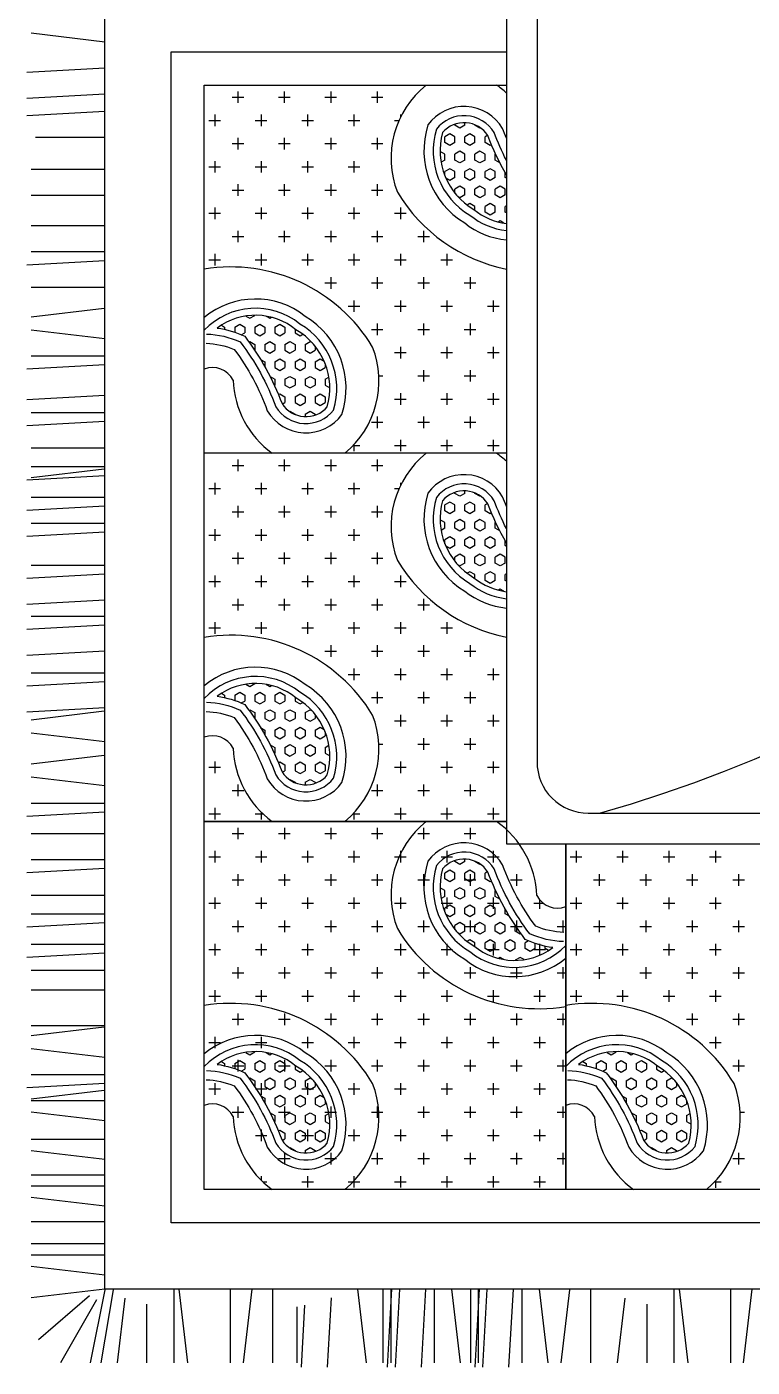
# Model space of a CAD drawing. Header units: millimetres. Extents: x -20622 to 21990, y -10877 to 8500.
# Drawn here: x -14863 to -14225, y 1710 to 2889 of the extents above; entities that cross this region are included whole.
import ezdxf

# ---------------------------------------------------------------- set-up
doc = ezdxf.new("R2010")
doc.units = ezdxf.units.MM
doc.layers.add('FURNITURE', color=80, linetype='Continuous', lineweight=30)
pattern_1 = [(269.999999927751, (-6328.728428107278, 50948.84244633526), (20.41199997426084, -20.41200002573917), [10.206, -30.618]), (359.999999927751, (-6333.831428112806, 50943.739446356), (20.41200002573917, 20.41199997426083), [10.206, -30.618])]

msp = doc.modelspace()

# ---------------------------------------------------------------- hatches: boundary and pattern name
at = {"layer": 'FURNITURE'}
h = msp.add_hatch(dxfattribs=at)
h.set_pattern_fill('HEX', color=256, scale=40.82400000000001, angle=269.999999927751, style=0)
h.set_pattern_definition([(89.999999927751, (-16607.71709172608, -9552.289373523956), (-8.838655273224003, 1.114538669917796e-08), [5.103000000000001, -10.206]), (209.999999927751, (-16607.71709172608, -9552.289373523956), (4.41932762695981, -7.654500007477966), [5.103000000000002, -10.206]), (149.999999927751, (-16607.71709171965, -9547.186373538272), (-4.41932764626419, -7.654499996332581), [5.103000000000001, -10.206])])
edge = h.paths.add_edge_path()
edge.add_arc((-14247.9401683856, 2870.344320749298), 223.2729630002359, 200.2997190333514, 210.0823524503695, ccw=False)
edge.add_arc((-14478.31054490441, 2779.295418346117), 24.98340301376506, 32.94981378535632, 139.0990008392394)
edge.add_arc((-14439.7136921773, 2779.576275177556), 59.68639451019438, 164.3738144479011, 239.9117372344869)
edge.add_arc((-14434.03196978435, 2771.361571772221), 56.1584929499984, 230.6541089447985, 262.7289615636456)
h = msp.add_hatch(dxfattribs=at)
h.set_pattern_fill('HEX', color=256, scale=40.82400000000001, angle=269.999999927751, style=0)
h.set_pattern_definition([(269.999999927751, (-12488.07703916077, 14902.49550736622), (8.838655273224003, -1.114538669917796e-08), [5.103000000000001, -10.206]), (29.99999992775098, (-12488.07703916077, 14902.49550736622), (-4.41932762695981, 7.654500007477966), [5.102999999999964, -10.20599999999993]), (329.999999927751, (-12488.07703916721, 14897.39250738054), (4.41932764626419, 7.654499996332581), [5.102999999999998, -10.206])])
edge = h.paths.add_edge_path()
edge.add_arc((-14707.62796054144, 2539.617403719706), 85.05510159720993, 64.70594955991231, 81.75349550873688, ccw=False)
edge.add_arc((-14847.8539627843, 2479.861813016023), 223.2729632434698, 20.29971900264661, 37.73852210437019, ccw=False)
edge.add_arc((-14617.48358603481, 2570.910715444072), 24.98340300974231, 212.9498139353697, 319.099000989249)
edge.add_arc((-14656.08043865452, 2570.629858612317), 59.68639443096882, 344.3738144788481, 419.9117372654357)
edge.add_arc((-14661.76216127999, 2578.84456202315), 56.15849300978881, 50.65410877724283, 126.8329980561201)
h = msp.add_hatch(dxfattribs=at)
h.set_pattern_fill('HEX', color=256, scale=40.82400000000001, angle=269.999999927751, style=0)
h.set_pattern_definition([(89.999999927751, (-16607.71709213416, -9875.912469605384), (-8.838655273224003, 1.114538669917796e-08), [5.103000000000001, -10.206]), (209.999999927751, (-16607.71709213416, -9875.912469605384), (4.41932762695981, -7.654500007477966), [5.103000000000002, -10.206]), (149.999999927751, (-16607.71709212773, -9870.8094696197), (-4.41932764626419, -7.654499996332581), [5.103000000000001, -10.206])])
edge = h.paths.add_edge_path()
edge.add_arc((-14247.94016879369, 2546.72122466788), 223.2729630002377, 200.299719033354, 210.0823524503722, ccw=False)
edge.add_arc((-14478.31054531249, 2455.67232226469), 24.98340301376304, 32.94981378535684, 139.0990008392382)
edge.add_arc((-14439.71369258538, 2455.953179096127), 59.68639451019287, 164.3738144478998, 239.9117372344864)
edge.add_arc((-14434.03197001019, 2447.738475638398), 56.1584930250204, 230.6541087671203, 262.7289613859727)
h = msp.add_hatch(dxfattribs=at)
h.set_pattern_fill('HEX', color=256, scale=40.82400000000001, angle=269.999999927751, style=0)
h.set_pattern_definition([(269.999999927751, (-12488.07703956886, 14578.87241128479), (8.838655273224003, -1.114538669917796e-08), [5.103000000000001, -10.206]), (29.99999992775098, (-12488.07703956886, 14578.87241128479), (-4.41932762695981, 7.654500007477966), [5.102999999999964, -10.20599999999993]), (329.999999927751, (-12488.07703957529, 14573.76941119433), (4.41932764626419, 7.654499996332581), [5.102999999999998, -10.206])])
edge = h.paths.add_edge_path()
edge.add_arc((-14707.62796129906, 2215.994307585885), 85.05510169919606, 64.70594933195127, 81.75349528077578, ccw=False)
edge.add_arc((-14847.8539628508, 2156.238716882202), 223.2729629412851, 20.299719045666677, 37.73852214739043, ccw=False)
edge.add_arc((-14617.48358640352, 2247.287619310256), 24.98340301428576, 212.9498137854423, 319.0990008393221)
edge.add_arc((-14656.08043913021, 2247.006762478502), 59.68639451019263, 344.3738144479007, 419.9117372344888)
edge.add_arc((-14661.76216168808, 2255.22146594172), 56.15849300979067, 50.65410877724198, 126.8329980561195)
h = msp.add_hatch(dxfattribs=at)
h.set_pattern_fill('CROSS', color=256, scale=81.64800000000001, angle=269.999999927751, style=0)
h.set_pattern_definition(pattern_1)
h.paths.add_polyline_path([(-14537.00422533724, 2095.850354484645, -0.3271189914956976), (-14511.62573402616, 2190.106734629747), (-14706.81912218071, 2190.106734875882), (-14706.81912238475, 2028.295186835167, -0.3064658726302401), (-14558.78990719452, 1959.863394927127, -0.3224756214508783), (-14583.09293906174, 1866.483638533663), (-14388.97501035078, 1866.483638288884), (-14388.97501014785, 2027.418562576606, -0.3064658726302392)])
h = msp.add_hatch(dxfattribs=at)
h.set_pattern_fill('CROSS', color=256, scale=81.64800000000001, angle=269.999999927751, style=0)
h.set_pattern_definition(pattern_1)
h.paths.add_polyline_path([(-14681.51958433728, 1930.766415655203, 0.3840246390260669), (-14706.8191224955, 1940.465408794408), (-14706.81912258879, 1866.48363868968), (-14647.20525315019, 1866.483638614508, -0.2274321363381987)])
h.paths.add_polyline_path([(-14414.27454819448, 2124.947333756571, 0.2321176850507516), (-14449.80566047504, 2190.106734551792), (-14706.81912218071, 2190.106734875882), (-14706.81912258879, 1866.48363868968), (-14388.97501035078, 1866.483638288884), (-14388.9750100371, 2115.248340617365, -0.3840246390260164)])
h = msp.add_hatch(dxfattribs=at)
h.set_pattern_fill('HEX', color=256, scale=40.82400000000001, angle=269.999999927751, style=0)
h.set_pattern_definition([(89.999999927751, (-16607.71709254224, -10199.53556579159), (-8.838655273224003, 1.114538669917796e-08), [5.103000000000001, -10.206]), (209.999999927751, (-16607.71709254224, -10199.53556579159), (4.41932762695981, -7.654500007477966), [5.103000000000002, -10.206]), (149.999999927751, (-16607.71709253581, -10194.43256570113), (-4.41932764626419, -7.654499996332581), [5.103000000000001, -10.206])])
edge = h.paths.add_edge_path()
edge.add_arc((-14388.16617082504, 2163.342537904515), 85.05510169648083, 244.7059493314029, 261.75349528022724, ccw=False)
edge.add_arc((-14247.94016927329, 2223.098128613733), 223.272962942627, 200.2997190462871, 217.7385221480108, ccw=False)
edge.add_arc((-14478.31054572058, 2132.049226183261), 24.98340301376353, 32.94981378535859, 139.0990008392394)
edge.add_arc((-14439.71369299347, 2132.330083014701), 59.68639451019413, 164.3738144479019, 239.9117372344888)
edge.add_arc((-14434.03197043602, 2124.115379550945), 56.15849300910815, 230.6541087772278, 306.8329980561066)
h = msp.add_hatch(dxfattribs=at)
h.set_pattern_fill('HEX', color=256, scale=40.82400000000001, angle=269.999999927751, style=0)
h.set_pattern_definition([(269.999999927751, (-12488.07703997694, 14255.24931509859), (8.838655273224003, -1.114538669917796e-08), [5.103000000000001, -10.206]), (29.99999992775098, (-12488.07703997694, 14255.24931509859), (-4.41932762695981, 7.654500007477966), [5.102999999999964, -10.20599999999993]), (329.999999927751, (-12488.07703998338, 14250.14631511291), (4.41932764626419, 7.654499996332581), [5.102999999999998, -10.206])])
edge = h.paths.add_edge_path()
edge.add_arc((-14707.6279613576, 1892.371211452076), 85.05510159720993, 64.70594955991231, 81.75349550873688, ccw=False)
edge.add_arc((-14847.85396325889, 1832.615620800773), 223.2729629412851, 20.299719045666677, 37.73852214739043, ccw=False)
edge.add_arc((-14617.4835868116, 1923.664523228827), 24.98340301428576, 212.9498137854423, 319.0990008393221)
edge.add_arc((-14656.08043953829, 1923.383666397073), 59.68639451019263, 344.3738144479007, 419.9117372344888)
edge.add_arc((-14661.76216202932, 1931.598369807906), 56.15849300792666, 50.65410886386269, 126.8329981427399)
h = msp.add_hatch(dxfattribs=at)
h.set_pattern_fill('HEX', color=256, scale=40.82400000000001, angle=269.999999927751, style=0)
h.set_pattern_definition([(269.999999927751, (-12170.23292773893, 14255.24931469779), (8.838655273224003, -1.114538669917796e-08), [5.103000000000001, -10.206]), (29.99999992775098, (-12170.23292773893, 14255.24931469779), (-4.41932762695981, 7.654500007477966), [5.102999999999964, -10.20599999999993]), (329.999999927751, (-12170.23292774537, 14250.14631471211), (4.41932764626419, 7.654499996332581), [5.102999999999998, -10.206])])
edge = h.paths.add_edge_path()
edge.add_arc((-14389.78384910702, 1892.37121105128), 85.05510159720993, 64.70594955991231, 81.75349550873688, ccw=False)
edge.add_arc((-14530.00985101459, 1832.615620440973), 223.2729629211663, 20.29971903635959, 37.73852213808328, ccw=False)
edge.add_arc((-14299.63947456731, 1923.664522832756), 24.98340302213085, 212.9498137866936, 319.0990008405716)
edge.add_arc((-14338.236327294, 1923.383665988164), 59.68639451406322, 344.3738144570265, 419.9117372436135)
edge.add_arc((-14343.91804978503, 1931.598369415133), 56.15849299773758, 50.65410886363387, 126.8329981425118)

# ---------------------------------------------------------------- linework, layer by layer
for p, q in [((-14794.29912132037, 2875.179238585998), (-14859.09294465946, 2882.819026886941)), ((-14794.29912134926, 2852.264808983319), (-14862.90395867091, 2848.444914907819)), ((-14794.29912137816, 2829.35037938064), (-14862.9039586998, 2825.53048530514)), ((-14677.23648877789, 2831.820648997333), (-14677.23648879076, 2821.614649025965)), ((-14636.41248877424, 2831.820648945854), (-14636.41248878711, 2821.614648974487)), ((-14595.588488784, 2831.820648894376), (-14595.58848879687, 2821.614648923009)), ((-14554.76448878118, 2831.820648842898), (-14554.76448879405, 2821.61464887153)), ((-14682.33948878259, 2826.717649018085), (-14672.13348878524, 2826.717649005214)), ((-14641.51548877977, 2826.717648966604), (-14631.30948878242, 2826.717648953736)), ((-14600.69148878953, 2826.717648915128), (-14590.48548879218, 2826.717648902258)), ((-14559.86748878587, 2826.717648863648), (-14549.66148878852, 2826.717648850779)), ((-14794.29912139742, 2814.070802732614), (-14862.90395871907, 2810.250908761887)), ((-14702.75148881728, 2806.305649101088), (-14692.54548880651, 2806.305649088219)), ((-14697.64848879834, 2811.408649080338), (-14697.64848881121, 2801.202649108971)), ((-14661.92748881362, 2806.30564904961), (-14651.72148881627, 2806.305649036741)), ((-14656.82448880809, 2811.408649028858), (-14656.82448882096, 2801.202649057491)), ((-14621.10348880997, 2806.305648998132), (-14610.89748881262, 2806.305648985261)), ((-14616.00048880528, 2811.408648977382), (-14616.00048881815, 2801.202649006014)), ((-14580.27948880715, 2806.305648946653), (-14570.07348880896, 2806.305648933784)), ((-14575.17648880162, 2811.408648925902), (-14575.17648881449, 2801.202648954534)), ((-14539.45548881691, 2806.305648895175), (-14535.51550885651, 2806.305648890207)), ((-14534.35248879797, 2811.408648874425), (-14534.35248880123, 2808.820586548467)), ((-14794.29912142632, 2791.156373234709), (-14855.28193080778, 2791.156373311605)), ((-14682.33948883406, 2785.893649027841), (-14672.13348883671, 2785.893649014971)), ((-14677.23648882937, 2790.996649007089), (-14677.23648884224, 2780.790649035722)), ((-14641.51548883125, 2785.893648976361), (-14631.3094888339, 2785.893648963493)), ((-14636.41248882572, 2790.996648955611), (-14636.41248883859, 2780.790648984243)), ((-14600.691488841, 2785.893648924884), (-14590.48548884365, 2785.893648912014)), ((-14595.58848883548, 2790.996648904133), (-14595.58848884835, 2780.790648932765)), ((-14559.86748883735, 2785.893648873404), (-14549.66148884, 2785.893648860536)), ((-14554.76448883266, 2790.996648852654), (-14554.76448884553, 2780.790648881287)), ((-14697.64848884981, 2770.584649090095), (-14697.64848886269, 2760.378649013954)), ((-14656.82448885957, 2770.584649038615), (-14656.82448887244, 2760.378648962474)), ((-14616.00048885675, 2770.584648987138), (-14616.00048886963, 2760.378648910997)), ((-14575.1764888531, 2770.584648935658), (-14575.17648886597, 2760.378648859517)), ((-14794.29912146158, 2763.190925695245), (-14859.09294481031, 2763.190925776948)), ((-14702.75148886876, 2765.481649110845), (-14692.545488858, 2765.481649097976)), ((-14661.9274888651, 2765.481649059367), (-14651.72148886775, 2765.481649046497)), ((-14621.10348886145, 2765.481649007888), (-14610.8974888641, 2765.481648995017)), ((-14580.27948885863, 2765.48164895641), (-14570.07348886044, 2765.481648943541)), ((-14677.23648888085, 2750.172649016846), (-14677.23648889372, 2739.966649045478)), ((-14636.4124888772, 2750.172648965367), (-14636.41248889007, 2739.966648994)), ((-14595.58848888695, 2750.172648913889), (-14595.58848889982, 2739.966648942522)), ((-14554.76448888414, 2750.172648862411), (-14554.76448889701, 2739.966648891043)), ((-14794.29912149048, 2740.276495987792), (-14859.09294483921, 2740.276496069496)), ((-14682.33948888554, 2745.069649037598), (-14672.13348888819, 2745.069649024727)), ((-14641.51548888273, 2745.069648986117), (-14631.30948888538, 2745.069648973249)), ((-14600.69148889248, 2745.069648934641), (-14590.48548889513, 2745.069648921771)), ((-14559.86748888883, 2745.069648883161), (-14549.66148889148, 2745.069648870292)), ((-14702.75148892023, 2724.657649120601), (-14692.54548890947, 2724.657649107732)), ((-14697.64848890129, 2729.760649099851), (-14697.64848891416, 2719.55464902371)), ((-14661.92748891658, 2724.657649069123), (-14651.72148891923, 2724.657649056254)), ((-14656.82448891105, 2729.760649048371), (-14656.82448892392, 2719.55464897223)), ((-14621.10348891292, 2724.657649017645), (-14610.89748891557, 2724.657649004774)), ((-14616.00048890823, 2729.760648996895), (-14616.0004889211, 2719.554648920754)), ((-14580.27948891011, 2724.657648966167), (-14570.07348891192, 2724.657648953297)), ((-14575.17648890458, 2729.760648945415), (-14575.17648891745, 2719.554648869273)), ((-14539.45548891986, 2724.657648914688), (-14529.2494889091, 2724.657648901817)), ((-14534.35248890093, 2729.760648893938), (-14534.35248891379, 2719.554648817797)), ((-14794.29912152419, 2713.542172327881), (-14859.09294487292, 2713.542172409584)), ((-14682.33948893702, 2704.245649047354), (-14672.13348893967, 2704.245649034484)), ((-14677.23648893233, 2709.348649026602), (-14677.2364889452, 2699.142649055235)), ((-14641.5154889342, 2704.245648995874), (-14631.30948893685, 2704.245648983006)), ((-14636.41248892868, 2709.348648975124), (-14636.41248894155, 2699.142649003757)), ((-14600.69148894396, 2704.245648944398), (-14590.48548894661, 2704.245648931527)), ((-14595.58848893843, 2709.348648923646), (-14595.5884889513, 2699.142648952278)), ((-14559.86748894031, 2704.245648892917), (-14549.66148894296, 2704.245648880049)), ((-14554.76448893562, 2709.348648872167), (-14554.76448894849, 2699.1426489008)), ((-14519.04348893749, 2704.245648841441), (-14508.8374889393, 2704.245648828571)), ((-14513.94048893196, 2709.348648820689), (-14513.94048894483, 2699.142648849322)), ((-14794.29912155308, 2690.627742725202), (-14859.09294490181, 2690.627742806905)), ((-14697.64848895277, 2688.936649109608), (-14697.64848896564, 2678.730649033467)), ((-14656.82448896253, 2688.936649058128), (-14656.8244889754, 2678.730648981987)), ((-14616.00048895971, 2688.936649006651), (-14616.00048897258, 2678.73064893051)), ((-14575.17648895606, 2688.936648955171), (-14575.17648896893, 2678.73064887903)), ((-14534.3524889524, 2688.936648903695), (-14534.35248896527, 2678.730648827554)), ((-14493.52848896216, 2688.936648852215), (-14493.52848897503, 2678.730648776073)), ((-14794.29912156272, 2682.987954401188), (-14862.90395888436, 2679.168060325688)), ((-14702.75148897171, 2683.833649025584), (-14692.54548896095, 2683.833649012715)), ((-14661.92748896806, 2683.833648974106), (-14651.72148897071, 2683.833648961237)), ((-14621.10348896441, 2683.833648922628), (-14610.89748896705, 2683.833648909756)), ((-14580.27948896159, 2683.833648871149), (-14570.0734889634, 2683.83364885828)), ((-14539.45548897135, 2683.833648819671), (-14529.24948896058, 2683.8336488068)), ((-14498.63148896769, 2683.833648768193), (-14488.42548897034, 2683.833648755323)), ((-14600.69148899544, 2663.421648954154), (-14590.48548899809, 2663.421648941284)), ((-14595.58848898991, 2668.524648933402), (-14595.58848900278, 2658.318648962035)), ((-14559.86748899179, 2663.421648902674), (-14549.66148899443, 2663.421648889806)), ((-14554.76448898709, 2668.524648881924), (-14554.76448899996, 2658.318648910556)), ((-14519.04348898897, 2663.421648851197), (-14508.83748899078, 2663.421648838327)), ((-14513.94048898344, 2668.524648830446), (-14513.94048899631, 2658.318648859078)), ((-14478.21948898531, 2663.421648799717), (-14468.01348898796, 2663.421648786849)), ((-14473.11648897978, 2668.524648778967), (-14473.11648899265, 2658.3186488076)), ((-14794.82898543458, 2659.390780648196), (-14858.98098543817, 2659.390780729089)), ((-14794.82898545781, 2640.96911882933), (-14859.09294497406, 2633.33426585094)), ((-14580.27948901306, 2643.009648880906), (-14570.07348901488, 2643.009648868036)), ((-14575.17648900754, 2648.112648860154), (-14575.1764890204, 2637.906648888787)), ((-14539.45548902282, 2643.009648829428), (-14529.24948901206, 2643.009648816556)), ((-14534.35248900388, 2648.112648808677), (-14534.35248901675, 2637.90664883731)), ((-14498.63148901917, 2643.009648777949), (-14488.42548902182, 2643.00964876508)), ((-14493.52848901364, 2648.112648757197), (-14493.52848902651, 2637.90664878583)), ((-14457.80748901551, 2643.009648726471), (-14447.60148901816, 2643.0096487136)), ((-14452.70448901082, 2648.112648705721), (-14452.70448902369, 2637.906648734353)), ((-14554.76448903857, 2627.70064889168), (-14554.76448905144, 2617.494648920313)), ((-14513.94048903492, 2627.700648840202), (-14513.94048904779, 2617.494648868835)), ((-14473.11648903126, 2627.700648788724), (-14473.11648904413, 2617.494648817356)), ((-14794.29912164941, 2614.234795063977), (-14859.09294498851, 2621.874583469694)), ((-14559.86748904326, 2622.59764891243), (-14549.66148904591, 2622.597648899562)), ((-14519.04348904045, 2622.597648860954), (-14508.83748904226, 2622.597648848084)), ((-14478.21948903679, 2622.597648809474), (-14468.01348903944, 2622.597648796605)), ((-14534.35248905536, 2607.288648818434), (-14534.35248906823, 2597.082648847067)), ((-14493.52848906512, 2607.288648766954), (-14493.52848907799, 2597.082648795586)), ((-14452.7044890623, 2607.288648715477), (-14452.70448907517, 2597.08264874411)), ((-14794.29912166867, 2598.960153785311), (-14859.0929450174, 2598.960153867015)), ((-14539.4554890743, 2602.185648839184), (-14529.24948906354, 2602.185648826313)), ((-14498.63148907065, 2602.185648787706), (-14488.4254890733, 2602.185648774836)), ((-14457.80748906699, 2602.185648736227), (-14447.60148906964, 2602.185648723356)), ((-14794.2991216783, 2591.320365461298), (-14862.90395899996, 2587.500471385798)), ((-14553.34386428174, 2581.773648913962), (-14549.66148909739, 2581.773648909319)), ((-14519.04348909193, 2581.773648870711), (-14508.83748909374, 2581.77364885784)), ((-14513.9404890864, 2586.876648849959), (-14513.94048909926, 2576.670648878591)), ((-14478.21948908827, 2581.77364881923), (-14468.01348909092, 2581.773648806362)), ((-14473.11648908274, 2586.87664879848), (-14473.11648909561, 2576.670648827113)), ((-14794.29912171202, 2564.586041696612), (-14862.90395903367, 2560.766147621112)), ((-14539.45548912578, 2561.361648848941), (-14529.24948911502, 2561.361648836069)), ((-14534.35248910684, 2566.464648828191), (-14534.35248911971, 2556.258648856823)), ((-14498.63148912212, 2561.361648797462), (-14488.42548912477, 2561.361648784593)), ((-14493.5284891166, 2566.46464877671), (-14493.52848912946, 2556.258648805343)), ((-14457.80748911847, 2561.361648745984), (-14447.60148912112, 2561.361648733113)), ((-14452.70448911378, 2566.464648725234), (-14452.70448912665, 2556.258648753867)), ((-14794.29912173128, 2549.311400417947), (-14859.09294508001, 2549.311400499651)), ((-14554.76448914153, 2546.052648911194), (-14554.7644891544, 2535.846648835052)), ((-14513.94048913787, 2546.052648859715), (-14513.94048915075, 2535.846648783574)), ((-14473.11648913422, 2546.052648808237), (-14473.11648914709, 2535.846648732096)), ((-14794.29912174091, 2541.671612093934), (-14862.90395906256, 2537.851718123207)), ((-14559.86748914622, 2540.949648931944), (-14549.66148914887, 2540.949648919075)), ((-14519.0434891434, 2540.949648880467), (-14508.83748914521, 2540.949648867597)), ((-14478.21948913975, 2540.949648828987), (-14468.0134891424, 2540.949648816118)), ((-14534.35248915832, 2525.640648837947), (-14534.35248917119, 2515.43464886658)), ((-14493.52848916807, 2525.640648786467), (-14493.52848918094, 2515.4346488151)), ((-14452.70448916526, 2525.64064873499), (-14452.70448917813, 2515.434648763623)), ((-14794.82898561278, 2518.074438445715), (-14858.98098561636, 2518.074438526608)), ((-14575.82361840326, 2520.537648904557), (-14570.07348916931, 2520.537648897306)), ((-14575.17648916753, 2521.229376673767), (-14575.17648917484, 2515.434648918056)), ((-14539.45548917726, 2520.537648858697), (-14529.2494891665, 2520.537648845826)), ((-14498.6314891736, 2520.537648807219), (-14488.42548917625, 2520.537648794349)), ((-14457.80748916995, 2520.537648755741), (-14447.6014891726, 2520.537648742869)), ((-14794.29912179138, 2501.647401569654), (-14859.09294514011, 2501.647401651358)), ((-14794.82898563601, 2499.652776522075), (-14859.09294515226, 2492.017923648459)), ((-14682.33948919067, 2503.094552936656), (-14672.13348919332, 2503.094552923786)), ((-14677.23648918598, 2508.197552915904), (-14677.23648919885, 2497.991552944537)), ((-14641.51548918785, 2503.094552885176), (-14631.3094891905, 2503.094552872308)), ((-14636.41248918232, 2508.197552864426), (-14636.41248919519, 2497.991552893059)), ((-14600.69148919761, 2503.0945528337), (-14590.48548920026, 2503.094552820829)), ((-14595.58848919208, 2508.197552812948), (-14595.58848920495, 2497.99155284158)), ((-14559.86748919396, 2503.09455278222), (-14549.6614891966, 2503.094552769351)), ((-14554.76448918926, 2508.19755276147), (-14554.76448920213, 2497.991552790102)), ((-14794.29912180102, 2494.007613245641), (-14862.90395912266, 2490.187719274914)), ((-14697.64848920642, 2487.78555299891), (-14697.64848921929, 2477.579552922769)), ((-14656.82448921618, 2487.78555294743), (-14656.82448922905, 2477.579552871289)), ((-14616.00048921336, 2487.785552895954), (-14616.00048922623, 2477.579552819812)), ((-14575.17648920971, 2487.785552844473), (-14575.17648922257, 2477.579552768332)), ((-14534.35248920605, 2487.785552792997), (-14534.35248920931, 2485.197490362265)), ((-14794.29912182509, 2474.913077909742), (-14859.09294517382, 2474.913077991446)), ((-14702.75148922536, 2482.68255301966), (-14692.5454892146, 2482.682553006791)), ((-14661.92748922171, 2482.682552968182), (-14651.72148922436, 2482.682552955313)), ((-14621.10348921805, 2482.682552916704), (-14610.8974892207, 2482.682552903832)), ((-14580.27948921524, 2482.682552865225), (-14570.07348921705, 2482.682552852356)), ((-14539.45548922499, 2482.682552813747), (-14535.51550926459, 2482.682552808778)), ((-14794.29912183473, 2467.273289585729), (-14862.90395915638, 2463.453395510229)), ((-14677.23648923746, 2467.373552925661), (-14677.23648925032, 2457.167552954294)), ((-14636.4124892338, 2467.373552874183), (-14636.41248924667, 2457.167552902815)), ((-14595.58848924356, 2467.373552822704), (-14595.58848925643, 2457.167552851337)), ((-14554.76448924074, 2467.373552771226), (-14554.76448925361, 2457.167552799859)), ((-14794.29912185399, 2451.99864820229), (-14859.09294520272, 2451.998648283993)), ((-14682.33948924215, 2462.270552946413), (-14672.1334892448, 2462.270552933543)), ((-14641.51548923933, 2462.270552894933), (-14631.30948924198, 2462.270552882064)), ((-14600.69148924909, 2462.270552843456), (-14590.48548925174, 2462.270552830586)), ((-14559.86748924543, 2462.270552791976), (-14549.66148924808, 2462.270552779108)), ((-14794.29912186362, 2444.35885998305), (-14862.90395918527, 2440.53896590755)), ((-14702.75148927684, 2441.858552924643), (-14692.54548926607, 2441.858552911774)), ((-14697.6484892579, 2446.961553008667), (-14697.64848927077, 2436.755552932525)), ((-14661.92748927318, 2441.858552873165), (-14651.72148927583, 2441.858552860295)), ((-14656.82448926765, 2446.961552957187), (-14656.82448928053, 2436.755552881045)), ((-14621.10348926953, 2441.858552821686), (-14610.89748927218, 2441.858552808815)), ((-14616.00048926484, 2446.96155290571), (-14616.00048927771, 2436.755552829569)), ((-14580.27948926671, 2441.858552770208), (-14570.07348926852, 2441.858552757339)), ((-14575.17648926118, 2446.96155285423), (-14575.17648927405, 2436.755552778089)), ((-14682.33948929362, 2421.446552956169), (-14672.13348929628, 2421.446552943299)), ((-14677.23648928893, 2426.549552935418), (-14677.2364893018, 2416.34355296405)), ((-14641.51548929081, 2421.446552904689), (-14631.30948929346, 2421.446552891821)), ((-14636.41248928528, 2426.549552883939), (-14636.41248929815, 2416.343552912572)), ((-14600.69148930057, 2421.446552853213), (-14590.48548930322, 2421.446552840343)), ((-14595.58848929504, 2426.549552832461), (-14595.58848930791, 2416.343552861093)), ((-14559.86748929691, 2421.446552801733), (-14549.66148929956, 2421.446552788864)), ((-14554.76448929222, 2426.549552780983), (-14554.76448930509, 2416.343552809615)), ((-14794.29912191022, 2407.408957512826), (-14862.90395923187, 2403.5890635421)), ((-14794.29912190058, 2415.04874583684), (-14859.09294524931, 2415.048745918543)), ((-14697.64848930938, 2406.137552913649), (-14697.64848932225, 2395.931552942282)), ((-14656.82448931913, 2406.137552862169), (-14656.824489332, 2395.931552890802)), ((-14616.00048931632, 2406.137552810693), (-14616.00048932919, 2395.931552839325)), ((-14575.17648931266, 2406.137552759213), (-14575.17648932553, 2395.931552787845)), ((-14534.35248930901, 2406.137552707736), (-14534.35248932188, 2395.931552736369)), ((-14702.75148932832, 2401.034552934399), (-14692.54548931756, 2401.03455292153)), ((-14661.92748932466, 2401.034552882921), (-14651.72148932731, 2401.034552870052)), ((-14621.10348932101, 2401.034552831443), (-14610.89748932366, 2401.034552818572)), ((-14580.27948931819, 2401.034552779965), (-14570.07348932, 2401.034552767095)), ((-14539.45548932795, 2401.034552728486), (-14529.24948931719, 2401.034552715615)), ((-14794.29912193911, 2384.494527910148), (-14862.90395926076, 2380.674633834647)), ((-14682.3394893451, 2380.622552965926), (-14672.13348934775, 2380.622552953056)), ((-14677.23648934041, 2385.725552945174), (-14677.23648935328, 2375.519552973807)), ((-14641.51548934229, 2380.622552914446), (-14631.30948934494, 2380.622552901577)), ((-14636.41248933676, 2385.725552893696), (-14636.41248934963, 2375.519552922328)), ((-14600.69148935204, 2380.622552862969), (-14590.48548935469, 2380.622552850099)), ((-14595.58848934652, 2385.725552842217), (-14595.58848935938, 2375.51955287085)), ((-14559.86748934839, 2380.622552811489), (-14549.66148935104, 2380.622552798621)), ((-14554.7644893437, 2385.725552790739), (-14554.76448935657, 2375.519552819372)), ((-14519.04348934557, 2380.622552760013), (-14508.83748934738, 2380.622552747142)), ((-14513.94048934004, 2385.725552739261), (-14513.94048935291, 2375.519552767893)), ((-14794.29912195712, 2370.212261743155), (-14859.09294530585, 2370.212261824859)), ((-14794.29912196675, 2362.572473419142), (-14862.9039592884, 2358.752579343642)), ((-14702.75148937979, 2360.210552944156), (-14692.54548936903, 2360.210552931287)), ((-14697.64848936085, 2365.313552923406), (-14697.64848937373, 2355.107552952039)), ((-14661.92748937614, 2360.210552892678), (-14651.72148937879, 2360.210552879808)), ((-14656.82448937061, 2365.313552871926), (-14656.82448938348, 2355.107552900558)), ((-14621.10348937248, 2360.210552841199), (-14610.89748937513, 2360.210552828328)), ((-14616.00048936779, 2365.313552820449), (-14616.00048938067, 2355.107552849082)), ((-14580.27948936967, 2360.210552789721), (-14570.07348937148, 2360.210552776852)), ((-14575.17648936414, 2365.313552768969), (-14575.17648937701, 2355.107552797602)), ((-14539.45548937942, 2360.210552738243), (-14529.24948936866, 2360.210552725372)), ((-14534.35248936049, 2365.313552717493), (-14534.35248937336, 2355.107552746125)), ((-14498.63148937577, 2360.210552686764), (-14488.42548937842, 2360.210552673895)), ((-14493.52848937024, 2365.313552666013), (-14493.52848938311, 2355.107552694645)), ((-14595.58848939799, 2344.901552851974), (-14595.58848941086, 2334.695552880607)), ((-14554.76448939518, 2344.901552800496), (-14554.76448940805, 2334.695552829128)), ((-14513.94048939152, 2344.901552749017), (-14513.94048940439, 2334.69555277765)), ((-14473.11648938787, 2344.901552697539), (-14473.11648940074, 2334.695552726172)), ((-14794.29912199565, 2339.658043816463), (-14862.9039593173, 2335.838149740963)), ((-14600.69148940352, 2339.798552872726), (-14590.48548940617, 2339.798552859856)), ((-14559.86748939987, 2339.798552821246), (-14549.66148940252, 2339.798552808377)), ((-14519.04348939705, 2339.798552769769), (-14508.83748939886, 2339.798552756899)), ((-14478.2194893934, 2339.798552718289), (-14468.01348939605, 2339.798552705421)), ((-14575.17648941562, 2324.489552778726), (-14575.17648942849, 2314.283552807358)), ((-14534.35248941196, 2324.489552727249), (-14534.35248942483, 2314.283552755882)), ((-14493.52848942172, 2324.489552675769), (-14493.52848943459, 2314.283552704402)), ((-14452.7044894189, 2324.489552624293), (-14452.70448943177, 2314.283552652925)), ((-14794.29912202936, 2312.923720051777), (-14862.90395935101, 2309.103825976277)), ((-14794.29912201973, 2320.563508375791), (-14859.09294536846, 2320.563508457494)), ((-14580.27948942115, 2319.386552799478), (-14570.07348942296, 2319.386552786608)), ((-14539.45548943091, 2319.386552747999), (-14529.24948942014, 2319.386552735128)), ((-14498.63148942725, 2319.386552696521), (-14488.4254894299, 2319.386552683652)), ((-14457.8074894236, 2319.386552645043), (-14447.60148942624, 2319.386552632172)), ((-14559.86748945135, 2298.974552831002), (-14549.66148945399, 2298.974552818134)), ((-14554.76448944666, 2304.077552810252), (-14554.76448945953, 2293.871552734111)), ((-14519.04348944853, 2298.974552779526), (-14508.83748945034, 2298.974552766656)), ((-14513.940489443, 2304.077552758774), (-14513.94048945587, 2293.871552682633)), ((-14478.21948944487, 2298.974552728046), (-14468.01348944752, 2298.974552715177)), ((-14473.11648943935, 2304.077552707296), (-14473.11648945222, 2293.871552631154)), ((-14794.29912205826, 2290.009290449098), (-14862.9039593799, 2286.189396373598)), ((-14794.82898590431, 2286.882258234059), (-14859.09294542055, 2279.247405360443)), ((-14539.45548948238, 2278.562552757756), (-14529.24948947162, 2278.562552744885)), ((-14534.35248946344, 2283.665552737006), (-14534.35248947631, 2273.459552765638)), ((-14498.63148947873, 2278.562552706278), (-14488.42548948138, 2278.562552693408)), ((-14493.5284894732, 2283.665552685526), (-14493.52848948607, 2273.459552714158)), ((-14457.80748947507, 2278.562552654799), (-14447.60148947772, 2278.562552641928)), ((-14452.70448947038, 2283.665552634049), (-14452.70448948325, 2273.459552662682)), ((-14794.29912209591, 2260.147934468706), (-14859.09294543501, 2267.787722874423)), ((-14513.94048949448, 2263.25355276853), (-14513.94048950735, 2253.047552692389)), ((-14473.11648949082, 2263.253552717052), (-14473.11648950369, 2253.047552640911)), ((-14553.34386468983, 2258.150552832534), (-14549.66148950547, 2258.15055282789)), ((-14519.04348950001, 2258.150552789282), (-14508.83748950182, 2258.150552776412)), ((-14478.21948949635, 2258.150552737802), (-14468.013489499, 2258.150552724934)), ((-14794.82898595335, 2247.99045487724), (-14859.0929454696, 2240.35560189885)), ((-14697.64848951529, 2242.841552952676), (-14697.64848952816, 2232.635552981308)), ((-14534.35248951492, 2242.841552746762), (-14534.35248952779, 2232.635552775395)), ((-14493.52848952468, 2242.841552695282), (-14493.52848953755, 2232.635552723915)), ((-14452.70448952186, 2242.841552643806), (-14452.70448953473, 2232.635552672438)), ((-14794.29912214495, 2221.256131111887), (-14859.09294548405, 2228.895919517604)), ((-14702.75148953423, 2237.738552973426), (-14692.54548952347, 2237.738552960556)), ((-14539.45548953386, 2237.738552767512), (-14529.2494895231, 2237.738552754641)), ((-14498.63148953021, 2237.738552716034), (-14488.42548953286, 2237.738552703165)), ((-14457.80748952655, 2237.738552664556), (-14447.6014895292, 2237.738552651685)), ((-14682.33948955102, 2217.326552900178), (-14672.13348955367, 2217.326552887308)), ((-14677.23648954633, 2222.4295529842), (-14677.2364895592, 2212.223552908059)), ((-14559.8674895543, 2217.326552745742), (-14549.66148955695, 2217.326552732873)), ((-14554.76448954961, 2222.429552829765), (-14554.76448956248, 2212.223552753624)), ((-14519.04348955149, 2217.326552694265), (-14508.8374895533, 2217.326552681395)), ((-14513.94048954596, 2222.429552778287), (-14513.94048955883, 2212.223552702146)), ((-14478.21948954783, 2217.326552642785), (-14468.01348955048, 2217.326552629916)), ((-14473.1164895423, 2222.429552726809), (-14473.11648955517, 2212.223552650667)), ((-14794.29912216421, 2205.981489833222), (-14859.09294551294, 2205.981489914925)), ((-14794.29912217385, 2198.341701509208), (-14862.9039594955, 2194.521807433708)), ((-14702.75148958571, 2196.914552983182), (-14692.54548957494, 2196.914552970313)), ((-14697.64848956677, 2202.017552962432), (-14697.64848957964, 2191.811552991065)), ((-14661.92748958205, 2196.914552931704), (-14655.3493908583, 2196.914552923408)), ((-14656.82448958115, 2198.349260240907), (-14656.82448958939, 2191.811552939585)), ((-14575.82361881135, 2196.914552823128), (-14570.07348957739, 2196.914552815878)), ((-14575.17648957562, 2197.606280592338), (-14575.17648958292, 2191.811552836628)), ((-14539.45548958534, 2196.914552777269), (-14529.24948957458, 2196.914552764398)), ((-14534.3524895664, 2202.017552756519), (-14534.35248957927, 2191.811552785151)), ((-14498.63148958168, 2196.914552725791), (-14488.42548958433, 2196.914552712921)), ((-14493.52848957616, 2202.017552705039), (-14493.52848958903, 2191.811552733671)), ((-14457.80748957803, 2196.914552674312), (-14447.60148958068, 2196.914552661441)), ((-14452.70448957334, 2202.017552653562), (-14452.70448958621, 2191.811552682195)), ((-14794.29912219792, 2179.247166068536), (-14859.09294554665, 2179.24716615024)), ((-14794.29912222682, 2156.332736465857), (-14859.09294557555, 2156.332736547561)), ((-14384.90737738202, 2159.059456432662), (-14374.70137738467, 2159.059456419793)), ((-14379.80437737733, 2164.162456411912), (-14379.8043773902, 2153.956456440545)), ((-14344.08337739178, 2159.059456381184), (-14333.87737738102, 2159.059456368314)), ((-14338.98037737368, 2164.162456360432), (-14338.98037738655, 2153.956456389064)), ((-14303.25937738896, 2159.059456329705), (-14293.05337739077, 2159.059456316835)), ((-14298.15637738343, 2164.162456308955), (-14298.1563773963, 2153.956456337588)), ((-14262.43537738531, 2159.059456278227), (-14252.22937738796, 2159.059456265358)), ((-14257.33237737978, 2164.162456257475), (-14257.33237739265, 2153.956456286108)), ((-14794.29912223645, 2148.692948141844), (-14862.9039595581, 2144.873054171117)), ((-14364.49537741306, 2138.647456464189), (-14354.28937741487, 2138.647456451318)), ((-14359.39237740753, 2143.750456443438), (-14359.3923774204, 2133.54445647207)), ((-14323.67137740941, 2138.647456412709), (-14313.46537741206, 2138.647456399842)), ((-14318.56837740388, 2143.750456391959), (-14318.56837741675, 2133.544456420592)), ((-14282.84737740575, 2138.647456361233), (-14272.6413774084, 2138.647456348362)), ((-14277.74437740106, 2143.750456340481), (-14277.74437741393, 2133.544456369114)), ((-14242.02337741551, 2138.647456309753), (-14231.81737741816, 2138.647456296883)), ((-14236.92037741082, 2143.750456289003), (-14236.92037742369, 2133.544456317635)), ((-14794.82898610832, 2125.095774493625), (-14858.98098611191, 2125.095774574518)), ((-14379.80437742881, 2123.338456421669), (-14379.80437744168, 2113.132456450301)), ((-14338.98037742516, 2123.338456370188), (-14338.98037743803, 2113.132456398821)), ((-14298.15637743491, 2123.338456318712), (-14298.15637744778, 2113.132456347344)), ((-14257.33237743126, 2123.338456267232), (-14257.33237744413, 2113.132456295864)), ((-14384.9073774335, 2118.235456442419), (-14374.70137743615, 2118.235456429549)), ((-14344.08337744326, 2118.23545639094), (-14333.8773774325, 2118.235456378071)), ((-14303.25937744044, 2118.235456339462), (-14293.05337744225, 2118.235456326592)), ((-14262.43537743679, 2118.235456287984), (-14252.22937743944, 2118.235456275114)), ((-14794.29912229656, 2101.028949293551), (-14862.90395961821, 2097.209055322824)), ((-14794.29912228692, 2108.668737617564), (-14859.09294563565, 2108.668737699268)), ((-14364.49537746454, 2097.823456473946), (-14354.28937746635, 2097.823456461075)), ((-14359.39237745901, 2102.926456453194), (-14359.39237747188, 2092.720456481827)), ((-14323.67137746088, 2097.823456422466), (-14313.46537746353, 2097.823456409598)), ((-14318.56837745535, 2102.926456401716), (-14318.56837746822, 2092.720456430348)), ((-14282.84737745723, 2097.823456370989), (-14272.64137745988, 2097.823456358118)), ((-14277.74437745254, 2102.926456350237), (-14277.74437746541, 2092.72045637887)), ((-14242.02337746699, 2097.823456319509), (-14231.81737746963, 2097.82345630664)), ((-14236.92037746229, 2102.926456298759), (-14236.92037747516, 2092.720456327392)), ((-14794.29912233027, 2074.294625633639), (-14862.90395965192, 2070.474731558139)), ((-14794.29912232063, 2081.934413852879), (-14859.09294566936, 2081.934413934582)), ((-14384.90737748498, 2077.411456452175), (-14374.70137748763, 2077.411456439306)), ((-14379.80437748029, 2082.514456431425), (-14379.80437749316, 2072.308456460058)), ((-14344.08337749474, 2077.411456400697), (-14333.87737748397, 2077.411456387827)), ((-14338.98037747663, 2082.514456379945), (-14338.9803774895, 2072.308456408578)), ((-14303.25937749192, 2077.411456349218), (-14293.05337749373, 2077.411456336348)), ((-14298.15637748639, 2082.514456328468), (-14298.15637749926, 2072.308456357101)), ((-14262.43537748827, 2077.41145629774), (-14252.22937749091, 2077.411456284871)), ((-14257.33237748274, 2082.514456276988), (-14257.33237749561, 2072.308456305621)), ((-14359.39237751049, 2062.102456462951), (-14359.39237752336, 2051.896456386809)), ((-14318.56837750683, 2062.102456411472), (-14318.5683775197, 2051.896456335331)), ((-14277.74437750402, 2062.102456359994), (-14277.74437751689, 2051.896456283853)), ((-14236.92037751377, 2062.102456308516), (-14236.92037752664, 2051.896456232374)), ((-14794.29912234953, 2059.0199842502), (-14859.09294569826, 2059.019984331903)), ((-14364.49537751602, 2056.999456483702), (-14354.28937751783, 2056.999456470831)), ((-14323.67137751236, 2056.999456432222), (-14313.46537751501, 2056.999456419355)), ((-14282.84737750871, 2056.999456380746), (-14272.64137751136, 2056.999456367875)), ((-14242.02337751847, 2056.999456329266), (-14231.81737752111, 2056.999456316396)), ((-14794.2991223713, 2041.755653187875), (-14859.09294572003, 2041.755653269579)), ((-14379.80437753177, 2041.690456441182), (-14379.80437754464, 2031.484456469814)), ((-14338.98037752811, 2041.690456389701), (-14338.98037754098, 2031.484456418334)), ((-14298.15637753787, 2041.690456338225), (-14298.15637755074, 2031.484456366858)), ((-14257.33237753422, 2041.690456286745), (-14257.33237754708, 2031.484456315377)), ((-14384.90737753646, 2036.587456461932), (-14374.70137753911, 2036.587456449062)), ((-14344.08337754622, 2036.587456410453), (-14333.87737753545, 2036.587456397584)), ((-14303.2593775434, 2036.587456358975), (-14293.05337754521, 2036.587456346105)), ((-14262.43537753974, 2036.587456307497), (-14252.22937754239, 2036.587456294627)), ((-14282.84737756019, 2016.175456390502), (-14272.64137756283, 2016.175456377631)), ((-14277.74437755549, 2021.278456369751), (-14277.74437756836, 2011.072456293609)), ((-14242.02337756994, 2016.175456339022), (-14231.81737757259, 2016.175456326153)), ((-14236.92037756525, 2021.278456318272), (-14236.92037757812, 2011.072456242131)), ((-14794.82898625426, 2009.361360354328), (-14859.0929457705, 2001.726507480712)), ((-14794.8289862528, 2010.518691215643), (-14858.98098625639, 2010.518691296536)), ((-14262.43537759122, 1995.763456317253), (-14252.22937759387, 1995.763456304384)), ((-14257.33237758569, 2000.866456296501), (-14257.33237759856, 1990.660456325134)), ((-14794.29912244586, 1982.627036693749), (-14859.09294578495, 1990.266825099466)), ((-14236.92037761673, 1980.454456328029), (-14236.9203776296, 1970.248456251888)), ((-14242.02337762142, 1975.351456244005), (-14231.81737762407, 1975.351456231136)), ((-14794.29912247475, 1959.712607091068), (-14862.9039597964, 1955.892713015572)), ((-14794.29912246512, 1967.352395310309), (-14859.09294581385, 1967.352395392013)), ((-14794.82898632456, 1953.609351224245), (-14859.09294584081, 1945.974498245853)), ((-14794.29912249401, 1944.44290107699), (-14859.09294584274, 1944.442901158694)), ((-14794.29912251616, 1926.87502745889), (-14859.09294585526, 1934.514815864607)), ((-14235.4997528599, 1934.527456245537), (-14231.81737767555, 1934.527456240892)), ((-14794.29912253678, 1910.51895240439), (-14859.09294588552, 1910.518952486093)), ((-14794.29912255894, 1892.951078891064), (-14859.09294589803, 1900.590867192007)), ((-14236.92037771969, 1898.806456242768), (-14236.92037773256, 1888.600456271401)), ((-14242.02337772438, 1893.703456263518), (-14231.81737772703, 1893.703456250649)), ((-14794.82898641828, 1879.28705959765), (-14858.98098642187, 1879.287059678543)), ((-14257.97950698142, 1873.291456340905), (-14252.22937774831, 1873.291456333654)), ((-14257.33237774569, 1873.983184110114), (-14257.332377753, 1868.188456354404)), ((-14794.29912258867, 1869.374084254968), (-14859.0929459374, 1869.374084336671)), ((-14794.29912261082, 1851.806210741642), (-14859.09294594992, 1859.445999147359)), ((-14794.82898647016, 1838.142191448228), (-14858.98098647375, 1838.142191529121)), ((-14794.82898649457, 1818.786332050317), (-14858.98098649816, 1818.786332131211)), ((-14794.29912266496, 1808.873356707635), (-14859.09294601369, 1808.873356789339)), ((-14794.29912268711, 1791.305483194309), (-14859.09294602621, 1798.945271600026)), ((-14794.29912270262, 1779.003638835865), (-14859.09294606099, 1771.363850698329)), ((-14807.7586155647, 1772.989599543606), (-14852.57451254743, 1734.489301110302)), ((-14801.73859298228, 1769.641736337294), (-14833.20545175638, 1714.209815574751)), ((-14794.29912270329, 1778.473775045722), (-14807.14893685197, 1714.321775032354)), ((-14787.05681796561, 1778.473775036589), (-14797.9296738523, 1714.321775020729)), ((-14776.8047703682, 1771.000491739318), (-14783.55176315042, 1714.209815512138)), ((-14733.66178662164, 1779.003638759403), (-14733.6617867032, 1714.321774939688)), ((-14729.16408363945, 1779.00363875373), (-14721.5242954357, 1714.209815433924)), ((-14684.0080980031, 1779.00363869679), (-14684.00809808466, 1714.321774877076)), ((-14665.05870241925, 1779.003638672895), (-14672.75650577465, 1714.209815372428)), ((-14646.69999078867, 1779.003638649746), (-14646.69999087024, 1714.321774830031)), ((-14595.27145771781, 1771.433383910248), (-14598.66984270532, 1710.398801324314)), ((-14571.93551888011, 1779.003638555469), (-14564.29573066378, 1714.20981523566)), ((-14549.72811368044, 1779.003638527464), (-14549.72811376214, 1714.20981521729)), ((-14542.08832539498, 1779.003638517832), (-14545.90821961752, 1710.398801257783)), ((-14542.86861981146, 1779.003638518816), (-14542.86861989316, 1714.209815208642)), ((-14535.22883152684, 1779.003638509182), (-14539.04872574937, 1710.398801249134)), ((-14512.31440192416, 1779.003638480287), (-14516.1342961601, 1710.398801220238)), ((-14504.67461363954, 1779.003638470655), (-14504.67461372124, 1714.209815160481)), ((-14489.39997232148, 1779.003638451392), (-14481.76018411856, 1714.209815131586)), ((-14472.71389702429, 1779.003638430352), (-14472.713897106, 1714.209815120178)), ((-14465.07410873968, 1779.003638420718), (-14468.89400297562, 1710.398801160671)), ((-14465.85440316956, 1779.003638421702), (-14465.85440325126, 1714.209815111528)), ((-14458.21461487153, 1779.003638412069), (-14462.03450910664, 1710.39880115202)), ((-14435.30018526885, 1779.003638383175), (-14439.12007950396, 1710.398801123126)), ((-14427.66039698423, 1779.003638373541), (-14427.66039706594, 1714.209815063366)), ((-14412.38575566617, 1779.00363835428), (-14404.74596746326, 1714.209815034472)), ((-14385.65143192814, 1778.473774530425), (-14393.28628502921, 1714.209815020021)), ((-14367.22977004389, 1778.473774507195), (-14367.22977012479, 1714.321774477624)), ((-14336.88560364186, 1771.000491184588), (-14343.63259642408, 1714.209814957409)), ((-14293.7426198953, 1779.003638204673), (-14293.74261997686, 1714.321774384958)), ((-14289.24491691228, 1779.003638199), (-14281.60512870936, 1714.209814879194)), ((-14244.08893127676, 1779.00363814206), (-14244.08893135832, 1714.321774322346)), ((-14225.13953569207, 1779.003638118166), (-14232.83733904831, 1714.209814817698)), ((-14757.49524818093, 1765.92326807224), (-14757.495248246, 1714.321774969741)), ((-14625.40416638954, 1763.578283076714), (-14625.40416645179, 1714.209815312716)), ((-14618.54717602399, 1764.944682482907), (-14621.584272308, 1710.398801353209)), ((-14317.57608145375, 1765.923267517511), (-14317.57608151882, 1714.321774415012))]:
    msp.add_line(p, q, dxfattribs=at)
for points in [[(-12614.13956806871, 3610.395568971886), (-14441.13956806787, 3610.395571275701), (-14441.13956988368, 2170.395571191882), (-12614.13956988452, 2170.395568888067)], [(-13665.80678548886, 2170.3955702142), (-13665.8067859824, 1779.003637412857), (-14794.29912270262, 1779.003638835865), (-14794.29912125775, 2924.83292721795), (-14441.13956893235, 2924.832926772621)], [(-13724.12678548198, 2170.39557028774), (-13724.12678590198, 1837.323637532329), (-14735.97912263512, 1837.323638808258), (-14735.97912133733, 2866.512927098475), (-14441.13956900589, 2866.512926726688)], [(-13753.28678586219, 1866.483637592066), (-14706.81912258879, 1866.483638794453), (-14706.81912136454, 2837.352927038738)], [(-14706.81912136454, 2837.352927038738), (-14441.13956904266, 2837.352926703722)], [(-14441.13956945074, 2513.729830622294), (-14706.81912177263, 2513.72983095731)], [(-14388.97500996755, 2170.395571126102), (-14388.97501035078, 1866.483638288884), (-14706.81912258879, 1866.48363868968), (-14706.81912218071, 2190.106734875882), (-14441.13956985883, 2190.106734540866)], [(-14441.13956985883, 2190.106734540866), (-14706.81912218071, 2190.106734875882)], [(-14388.97501035078, 1866.483638288884), (-14388.97500996755, 2170.395571126102)]]:
    msp.add_lwpolyline(points, dxfattribs=at)
for points in [[(-12669.76119395292, 3583.395569016878), (-14369.13956810024, 3583.395571159764, 0.4142135623731124), (-14414.1395681595, 3538.395571174598), (-14414.13956979373, 2242.395571224889, 0.4142135623731097), (-14369.13956984796, 2197.395571126236), (-12669.76119570064, 2197.39556898335)], [(-14511.62573321, 2837.352926792603, 0.327118991495692), (-14537.00422452107, 2743.096546752276, 0.2102833993703764), (-14441.13956924659, 2675.629722141281)], [(-14441.13956910153, 2790.666600375523, -0.01086483780214387), (-14444.41867883782, 2799.135174630239, 0.5411217863543134), (-14510.08982092767, 2802.368175558699, 0.3490391417785465), (-14477.79253843673, 2716.15489328999, 0.1432655877602136), (-14441.13956921426, 2701.274149446369)], [(-14441.13956912607, 2771.208870993548, -0.03069133284519554), (-14451.82248064202, 2795.605785925925, 0.5209691084379955), (-14502.72114129769, 2798.576715527076, 0.3456067798843853), (-14473.13374151413, 2722.883632959715, 0.1420380717963073), (-14441.1395692039, 2709.486365598247)], [(-14441.13956914218, 2758.430034109012, -0.04271073334092054), (-14457.34578963346, 2792.88399673303, 0.4993946391985516), (-14497.19405148579, 2795.653401270032, 0.3420739398306334), (-14469.63648108663, 2727.932375310153, 0.1408739072014354), (-14441.13956919612, 2715.654674883087)], [(-14583.09293824557, 2513.729830801293, 0.3224756214508726), (-14558.78990637835, 2607.109587089984, 0.3064658726302449), (-14706.81912156858, 2675.541378998024)], [(-14705.20425631432, 2610.34258812026, -0.09025133795253606), (-14680.44300659253, 2604.954256489501, -0.07363654167371357), (-14651.37545204904, 2551.07095921202, 0.5411217863543134), (-14585.70430995918, 2547.837958178789, 0.3490391417785466), (-14618.00159245013, 2634.05124055227, 0.3549231788205707), (-14706.81912162223, 2632.99837126193)], [(-14704.92461828148, 2618.502598006976, -0.09750625641589004), (-14675.22301119521, 2611.590323636806, -0.07525265259921875), (-14643.97165024484, 2554.600347916335, 0.5209691084379954), (-14593.07298960174, 2551.629418315186, 0.3456067798843853), (-14622.66038938613, 2627.322500777771, 0.3900242836171294), (-14706.8191216363, 2621.843741436315)], [(-14511.62573361808, 2513.729830711175, 0.3271189914956898), (-14537.00422492916, 2419.473450566074, 0.2102833993703764), (-14441.13956965468, 2352.006626059853)], [(-14441.13956950962, 2467.043504294094, -0.01086483780214031), (-14444.4186792459, 2475.512078548811, 0.5411217863543134), (-14510.08982133575, 2478.74507947727, 0.3490391417785466), (-14477.79253884481, 2392.531797103788, 0.1432655877602277), (-14441.13956962234, 2377.651053364941)], [(-14441.13956953415, 2447.58577491212, -0.03069133284519858), (-14451.8224810501, 2471.982689844497, 0.5209691084379954), (-14502.72114170577, 2474.953619340874, 0.3456067798843853), (-14473.13374192222, 2399.260536878287, 0.1420380717962864), (-14441.13956961198, 2385.863269516819)], [(-14441.13956955027, 2434.806938027584, -0.04271073334092054), (-14457.34579004154, 2469.260900651602, 0.4993946391985515), (-14497.19405189387, 2472.030305188604, 0.3420739398306334), (-14469.63648149471, 2404.309279228725, 0.1408739072014579), (-14441.1395696042, 2392.031578696885)], [(-14583.09293865365, 2190.106734719865, 0.3224756214508726), (-14558.78990678644, 2283.486491008555, 0.3064658726302449), (-14706.81912197667, 2351.918282916596)], [(-14705.20425672241, 2286.719492038832, -0.09025133795253606), (-14680.44300700061, 2281.331160408073, -0.07363654167371357), (-14651.37545245712, 2227.447863025818, 0.5411217863543134), (-14585.70431036727, 2224.214862097361, 0.3490391417785465), (-14618.00159285821, 2310.428144470841, 0.3549231788205707), (-14706.81912203031, 2309.375275180501)], [(-14704.92461868956, 2294.879501925548, -0.09750625641589006), (-14675.22301160329, 2287.967227555378, -0.07525265259921875), (-14643.97165065292, 2230.977251730133, 0.5209691084379954), (-14593.07299000982, 2228.006322233758, 0.3456067798843852), (-14622.66038979422, 2303.699404696343, 0.3900242836171294), (-14706.81912204438, 2298.220645354887)], [(-14511.62573402616, 2190.106734629747, 0.3271189914956919), (-14537.00422533724, 2095.850354484645, 0.3064658726302407), (-14388.97501014785, 2027.418562576606)], [(-14390.58987540211, 2092.617353454371, -0.09025133795253606), (-14415.35112512391, 2098.005685085129, -0.07363654167371358), (-14444.41867965398, 2151.888982467382, 0.5411217863543134), (-14510.08982174384, 2155.121983395842, 0.3490391417785466), (-14477.79253925289, 2068.90870102236, 0.3549231788205707), (-14388.9750100942, 2069.9615703127)], [(-14390.86951343495, 2084.457343567654, -0.09750625641589004), (-14420.57112050781, 2091.369617937824, -0.07525265259921873), (-14451.82248145818, 2148.359593763069, 0.5209691084379954), (-14502.72114211386, 2151.330523259446, 0.3456067798843853), (-14473.1337423303, 2075.637440796859, 0.3900242836171294), (-14388.97501008014, 2081.116200138315)], [(-14583.09293906174, 1866.483638533663, 0.3224756214508726), (-14558.78990719452, 1959.863394927127, 0.3064658726302449), (-14706.81912238475, 2028.295186835167)], [(-14265.24882682373, 1866.483638132868, 0.3224756214508726), (-14240.94579495735, 1959.863394526332, 0.306465872630245), (-14388.97501014674, 2028.295186434372)], [(-14705.20425713049, 1963.096395957402, -0.09025133795253606), (-14680.44300740869, 1957.708064326645, -0.07363654167371357), (-14651.3754528652, 1903.82476694439, 0.5411217863543134), (-14585.70431077535, 1900.591766015933, 0.3490391417785465), (-14618.0015932663, 1986.805048389413, 0.3549231788205707), (-14706.8191224384, 1985.752179099073)], [(-14704.92461909764, 1971.256405844119, -0.09750625641589006), (-14675.22301201138, 1964.344131369176, -0.07525265259921875), (-14643.971651061, 1907.354155648704, 0.5209691084379954), (-14593.0729904179, 1904.383226047554, 0.3456067798843853), (-14622.6603902023, 1980.076308614915, 0.3900242836171294), (-14706.81912245246, 1974.597549273459)], [(-14387.36014487991, 1963.096395556606, -0.09025133795253606), (-14362.59889517068, 1957.70806392585, -0.07363654167371357), (-14333.5313406272, 1903.824766543595, 0.5411217863543134), (-14267.86019853818, 1900.591765615137, 0.3490391417785466), (-14300.15748102829, 1986.805047988617, 0.3549231788205708), (-14388.97501020039, 1985.752178698278)], [(-14387.08050685964, 1971.256405443323, -0.09750625641589006), (-14357.37889977337, 1964.344130968379, -0.07525265259921875), (-14326.12753882299, 1907.354155247908, 0.5209691084379954), (-14275.22887816732, 1904.383225646758, 0.3456067798843852), (-14304.81627796429, 1980.076308214118, 0.3900242836171295), (-14388.97501021445, 1974.597548872664)]]:
    msp.add_lwpolyline(points, format="xyb", dxfattribs=at)
for points in [[(-14695.42831637598, 2623.793047405679, -0.07452144396591523), (-14671.28697917037, 2616.518010874003, -0.07623832618237616), (-14638.44834126681, 2557.322137004456, 0.4993946391985515), (-14598.60007941364, 2554.552732572228, 0.3420739398306334), (-14626.1576498128, 2622.273758427334, 0.3452009433040968)], [(-14695.42831678407, 2300.169951324251, -0.07452144396591523), (-14671.28697957846, 2292.894914687801, -0.07623832618237616), (-14638.44834167489, 2233.699040923027, 0.4993946391985515), (-14598.60007982172, 2230.929636386026, 0.3420739398306333), (-14626.15765022089, 2298.650662345905, 0.3452009433040969)], [(-14400.36581534045, 2079.166894168952, -0.07452144396591523), (-14424.50715254522, 2086.4419308054, -0.07623832618237615), (-14457.34579044963, 2145.637804570174, 0.4993946391985515), (-14497.19405230196, 2148.407209107176, 0.3420739398306334), (-14469.63648190279, 2080.686183147297, 0.3452009433040969)], [(-14695.42831719215, 1976.546855138049, -0.07452144396591523), (-14671.28697998654, 1969.271818606373, -0.07623832618237616), (-14638.44834208297, 1910.075944841599, 0.4993946391985516), (-14598.6000802298, 1907.306540304598, 0.3420739398306333), (-14626.15765062897, 1975.027566264477, 0.3452009433040968)], [(-14377.58420494156, 1976.546854737253, -0.07452144396591523), (-14353.44286773596, 1969.271818205577, -0.07623832618237616), (-14320.60422984496, 1910.075944440803, 0.4993946391985515), (-14280.75596797922, 1907.306539903801, 0.3420739398306333), (-14308.31353839096, 1975.027565863682, 0.3452009433040969)]]:
    msp.add_lwpolyline(points, format="xyb", close=True, dxfattribs=at)
for centre, radius, start, end in [((-14681.94879626057, 3340.327142308596), 1187.638339720686, 285.7708109333294, 11.80991047745566), ((-14498.43821335852, 2768.566651901391), 84.24177638248095, 47.14314777023937, 54.7393256072324), ((-14699.55223305302, 2568.82101921409), 20.24010253141786, 27.00881370157374, 111.0408926659153), ((-14597.35591752834, 2581.639481940869), 84.24177638248095, 182.4675281212588, 233.7193272294709), ((-14498.4382137666, 2444.943555715189), 84.24177638248095, 47.14314777023937, 54.7393256072324), ((-14699.55223346111, 2245.197923132661), 20.24010253141786, 27.00881370157374, 111.0408926659153), ((-14597.35591793642, 2258.016385859441), 84.24177638248095, 182.4675281212588, 233.7193272294709), ((-14498.43821417468, 2121.320459633761), 84.24177638248095, 2.467528121050186, 54.7393256072324), ((-14396.24189866257, 2134.13892236054), 20.24010253141786, 207.0088137015737, 291.0408926659153), ((-14699.55223386919, 1921.574827051233), 20.24010253141786, 27.00881370157374, 111.0408926659153), ((-14381.70812163202, 1921.574826650437), 20.24010253141786, 27.00881370157374, 111.0408926659153), ((-14597.3559183445, 1934.393289778012), 84.24177638248095, 182.4675281212588, 233.7193272294709), ((-14279.51180610649, 1934.393289377217), 84.24177638248095, 182.4675281212588, 233.7193272294709)]:
    msp.add_arc(centre, radius, start, end, dxfattribs=at)

doc.saveas('drawing.dxf')
